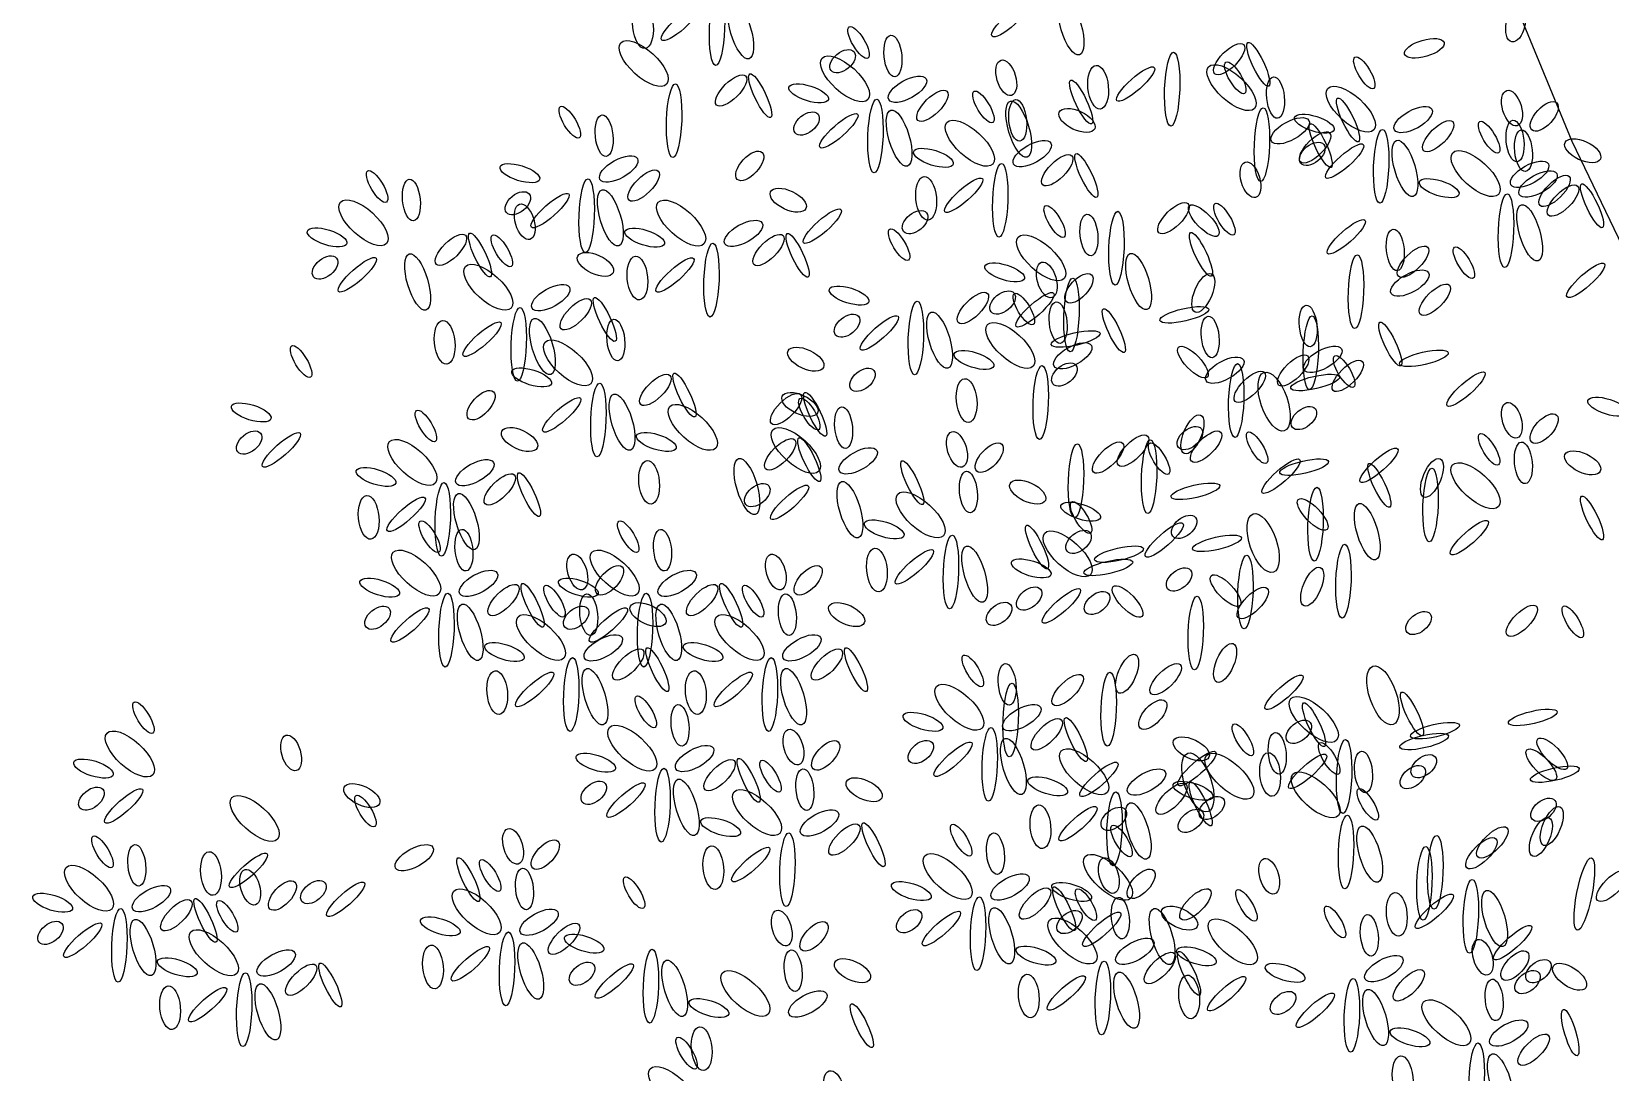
# Model space of a CAD drawing. Header units: millimetres. Extents: x -38686 to 870903, y -23218 to 232707.
# Drawn here: x 42343 to 44107, y 11469 to 12632 of the extents above; entities that cross this region are included whole.
import ezdxf

# ---------------------------------------------------------------- set-up
doc = ezdxf.new("R2010")
doc.units = ezdxf.units.MM
doc.header["$LTSCALE"] = 10
doc.layers.add('40 - Detail Outline', color=142, linetype='Continuous')

msp = doc.modelspace()

# ---------------------------------------------------------------- linework, layer by layer
at = {"layer": '40 - Detail Outline', "color": 250}
msp.add_lwpolyline([(44191.485, 12245.035), (44064.267, 12509.124), (43995.765, 12675.402), (43937.049, 12822.118)], dxfattribs=at)
for centre, major_axis, ratio in [((43109.031, 12635.288), (1.529, 41.232), 0.20500745), ((43135.518, 12632.86), (-9.295, 31.356), 0.34975758), ((43437.203, 12645.225), (20.915, 18.581), 0.24919164), ((43504.595, 12637.096), (-9.295, 31.356), 0.34975758), ((43026.297, 12637.505), (-2.324, 24.388), 0.46691768), ((43068.126, 12640.989), (20.915, 18.581), 0.24919164), ((44001.268, 12640.414), (-4.349, -20.115), 0.51100826), ((43267.177, 12619.7), (-10.457, 17.42), 0.33333377), ((43027.142, 12596.178), (-25.562, 23.227), 0.43068734), ((43249.323, 12598.676), (-12.781, -10.452), 0.60527555), ((43305.52, 12604.602), (-2.324, 23.227), 0.42226374), ((43681.207, 12601.094), (16.267, 16.259), 0.40395977), ((43713.741, 12595.288), (-11.619, 24.388), 0.23152073), ((43899.268, 12613.163), (-22.065, -6.489), 0.40395977), ((43252.072, 12579.053), (-25.562, 23.227), 0.43068734), ((43432.17, 12580.214), (-5.81, 19.743), 0.51100826), ((43534.805, 12569.738), (-2.324, 24.388), 0.46691768), ((43576.634, 12573.222), (20.915, 18.581), 0.24919164), ((43617.539, 12567.521), (1.529, 41.232), 0.20500745), ((43683.842, 12569.204), (-25.562, 23.227), 0.43068734), ((43688.025, 12580.26), (-10.457, 17.42), 0.33333377), ((43832.185, 12585.816), (-10.457, 17.42), 0.33333377), ((43124.744, 12565.984), (16.267, 16.259), 0.40395977), ((43157.278, 12560.177), (-11.619, 24.388), 0.23152073), ((43321.787, 12567.44), (-20.915, -11.613), 0.43424884), ((43515.857, 12553.084), (-11.619, 24.388), 0.23152073), ((43732.975, 12558.163), (-2.324, 23.227), 0.42226374), ((43061.076, 12532.41), (1.529, 41.232), 0.20500745), ((43211.404, 12562.794), (-22.077, 6.968), 0.36538082), ((43349.673, 12548.858), (16.267, 16.259), 0.40395977), ((43406.608, 12547.697), (-10.457, 17.42), 0.33333377), ((43817.08, 12545.169), (-25.562, 23.227), 0.43068734), ((43813.978, 12533.203), (-11.619, 24.388), 0.23152073), ((43997.178, 12546.331), (-5.81, 19.743), 0.51100826), ((42944.571, 12530.574), (-10.457, 17.42), 0.33333377), ((43209.08, 12529.115), (-12.781, -10.452), 0.60527555), ((43245.1, 12520.986), (20.915, 18.581), 0.24919164), ((43286.005, 12515.284), (1.529, 41.232), 0.20500745), ((43312.492, 12512.856), (-9.295, 31.356), 0.34975758), ((43446.142, 12522.889), (-9.295, 31.356), 0.34975758), ((43444.951, 12532.599), (-2.324, 23.227), 0.42226374), ((43511.181, 12532.599), (-19.753, 9.291), 0.49064662), ((43717.776, 12505.436), (1.529, 41.232), 0.20500745), ((43886.795, 12533.556), (-20.915, -11.613), 0.43424884), ((44033.198, 12537.04), (-13.943, -15.097), 0.48303608), ((42982.915, 12515.477), (-2.324, 23.227), 0.42226374), ((43391.503, 12507.05), (-25.562, 23.227), 0.43068734), ((43749.242, 12521), (-20.915, -11.613), 0.43424884), ((43776.413, 12528.911), (-22.077, 6.968), 0.36538082), ((43783.486, 12504.449), (-11.619, 24.388), 0.23152073), ((43914.682, 12514.975), (16.267, 16.259), 0.40395977), ((43971.616, 12513.813), (-10.457, 17.42), 0.33333377), ((44000.603, 12509.528), (-2.324, 23.227), 0.42226374), ((43461.218, 12495.436), (-20.915, -11.613), 0.43424884), ((43777.128, 12502.419), (16.267, 16.259), 0.40395977), ((43774.089, 12495.232), (-12.781, -10.452), 0.60527555), ((43810.108, 12487.102), (20.915, 18.581), 0.24919164), ((43851.014, 12481.401), (1.529, 41.232), 0.20500745), ((43877.5, 12478.973), (-9.295, 31.356), 0.34975758), ((44009.959, 12498.716), (-2.324, 23.227), 0.42226374), ((44076.189, 12498.716), (-19.753, 9.291), 0.49064662), ((42999.182, 12478.314), (-20.915, -11.613), 0.43424884), ((43145.584, 12481.798), (-13.943, -15.097), 0.48303608), ((43350.835, 12490.791), (-22.077, 6.968), 0.36538082), ((43489.104, 12476.855), (16.267, 16.259), 0.40395977), ((43521.638, 12471.048), (-11.619, 24.388), 0.23152073), ((43956.511, 12473.166), (-25.562, 23.227), 0.43068734), ((44016.87, 12472.365), (-20.915, -11.613), 0.43424884), ((42729.218, 12458.826), (-10.457, 17.42), 0.33333377), ((42888.799, 12473.668), (-22.077, 6.968), 0.36538082), ((43027.068, 12459.732), (16.267, 16.259), 0.40395977), ((43425.436, 12443.281), (1.529, 41.232), 0.20500745), ((43704.932, 12466.259), (-5.81, 19.743), 0.51100826), ((44026.226, 12461.553), (-20.915, -11.613), 0.43424884), ((44044.756, 12453.783), (16.267, 16.259), 0.40395977), ((42767.562, 12443.728), (-2.324, 23.227), 0.42226374), ((42886.475, 12439.989), (-12.781, -10.452), 0.60527555), ((42922.495, 12431.86), (20.915, 18.581), 0.24919164), ((42963.4, 12426.158), (1.529, 41.232), 0.20500745), ((42989.886, 12423.731), (-9.295, 31.356), 0.34975758), ((43188.575, 12443.473), (-19.753, 9.291), 0.49064662), ((43342.702, 12445.499), (-2.324, 24.388), 0.46691768), ((43384.531, 12448.983), (20.915, 18.581), 0.24919164), ((43915.844, 12456.907), (-22.077, 6.968), 0.36538082), ((44054.113, 12442.971), (16.267, 16.259), 0.40395977), ((44086.646, 12437.165), (-11.619, 24.388), 0.23152073), ((42714.113, 12418.179), (-25.562, 23.227), 0.43068734), ((42894.211, 12419.34), (-5.81, 19.743), 0.51100826), ((43068.897, 12417.924), (-25.562, 23.227), 0.43068734), ((43226.61, 12414.437), (20.915, 18.581), 0.24919164), ((43486.217, 12419.69), (-10.457, 17.42), 0.33333377), ((43618.926, 12423.357), (16.267, 16.259), 0.40395977), ((43652.833, 12420.598), (16.048, -16.685), 0.36538082), ((43675.86, 12422.196), (-10.457, 17.42), 0.33333377), ((43990.444, 12409.398), (1.529, 41.232), 0.20500745), ((44016.931, 12406.97), (-9.295, 31.356), 0.34975758), ((43138.613, 12406.311), (-20.915, -11.613), 0.43424884), ((43330.286, 12418.849), (-12.781, -10.452), 0.60527555), ((43524.56, 12404.593), (-2.324, 23.227), 0.42226374), ((43555.258, 12389.783), (1.529, 41.232), 0.20500745), ((43811.986, 12402.543), (20.915, 18.581), 0.24919164), ((42673.446, 12401.92), (-22.077, 6.968), 0.36538082), ((42811.715, 12387.984), (16.267, 16.259), 0.40395977), ((42844.249, 12382.177), (-11.619, 24.388), 0.23152073), ((42868.649, 12386.823), (-10.457, 17.42), 0.33333377), ((43028.23, 12401.665), (-22.077, 6.968), 0.36538082), ((43166.499, 12387.729), (16.267, 16.259), 0.40395977), ((43199.033, 12381.922), (-11.619, 24.388), 0.23152073), ((43312.377, 12393.81), (-10.457, 17.42), 0.33333377), ((43471.112, 12379.043), (-25.562, 23.227), 0.43068734), ((43649.672, 12382.861), (-11.619, 24.388), 0.23152073), ((43866.789, 12387.939), (-2.324, 23.227), 0.42226374), ((42671.122, 12368.241), (-12.781, -10.452), 0.60527555), ((42774.533, 12351.982), (-9.295, 31.356), 0.34975758), ((42973.222, 12371.725), (-19.753, 9.291), 0.49064662), ((43102.831, 12354.155), (1.529, 41.232), 0.20500745), ((43579.956, 12352.666), (-9.295, 31.356), 0.34975758), ((43822.886, 12341.148), (1.529, 41.232), 0.20500745), ((43886.554, 12374.722), (16.267, 16.259), 0.40395977), ((43943.488, 12373.56), (-10.457, 17.42), 0.33333377), ((42707.142, 12360.112), (20.915, 18.581), 0.24919164), ((42853.544, 12346.176), (-25.562, 23.227), 0.43068734), ((43020.096, 12356.373), (-2.324, 24.388), 0.46691768), ((43061.925, 12359.857), (20.915, 18.581), 0.24919164), ((43430.445, 12362.784), (-22.077, 6.968), 0.36538082), ((43477.371, 12354.324), (-5.81, 19.743), 0.51100826), ((43883.056, 12350.777), (-20.915, -11.613), 0.43424884), ((44079.614, 12353.908), (20.915, 18.581), 0.24919164), ((42923.259, 12334.562), (-20.915, -11.613), 0.43424884), ((43256.605, 12336.904), (-22.077, 6.968), 0.36538082), ((43513.39, 12345.034), (-13.943, -15.097), 0.48303608), ((43505.046, 12315.275), (1.529, 41.232), 0.20500745), ((43652.284, 12339.818), (-9.078, -21.505), 0.42226374), ((43910.942, 12332.195), (16.267, 16.259), 0.40395977), ((42951.146, 12315.981), (16.267, 16.259), 0.40395977), ((42983.679, 12310.174), (-11.619, 24.388), 0.23152073), ((43331.206, 12289.394), (1.529, 41.232), 0.20500745), ((43394.874, 12322.968), (16.267, 16.259), 0.40395977), ((43428.121, 12329.106), (-12.781, -10.452), 0.60527555), ((43451.808, 12321.807), (-10.457, 17.42), 0.33333377), ((43464.14, 12320.976), (20.915, 18.581), 0.24919164), ((43490.152, 12306.709), (-2.324, 23.227), 0.42226374), ((42887.478, 12282.407), (1.529, 41.232), 0.20500745), ((42913.964, 12279.979), (-9.295, 31.356), 0.34975758), ((43254.281, 12303.225), (-12.781, -10.452), 0.60527555), ((43290.301, 12295.096), (20.915, 18.581), 0.24919164), ((43357.692, 12286.966), (-9.295, 31.356), 0.34975758), ((43552.352, 12297.749), (-11.619, 24.388), 0.23152073), ((43631.096, 12315.37), (-27.257, -6.303), 0.24919164), ((43659.985, 12290.669), (-2.324, 23.227), 0.42226374), ((43769.47, 12302.828), (-2.324, 23.227), 0.42226374), ((43772.362, 12273.088), (1.529, 41.232), 0.20500745), ((42804.743, 12284.624), (-2.324, 24.388), 0.46691768), ((42846.572, 12288.108), (20.915, 18.581), 0.24919164), ((42995.966, 12287.186), (-2.324, 23.227), 0.42226374), ((43436.703, 12281.16), (-25.562, 23.227), 0.43068734), ((43509.651, 12288.396), (-27.257, -6.303), 0.24919164), ((43861.151, 12282.81), (-11.619, 24.388), 0.23152073), ((42644.382, 12263.148), (-10.457, 17.42), 0.33333377), ((42942.518, 12261.637), (-25.562, 23.227), 0.43068734), ((43208.206, 12265.791), (-19.753, 9.291), 0.49064662), ((43396.036, 12264.901), (-22.077, 6.968), 0.36538082), ((43506.419, 12269.546), (-20.915, -11.613), 0.43424884), ((43640.668, 12262.534), (16.048, -16.685), 0.36538082), ((43785.737, 12265.665), (-20.915, -11.613), 0.43424884), ((43898.724, 12266.735), (-27.257, -6.303), 0.24919164), ((43497.061, 12248.663), (-12.781, -10.452), 0.60527555), ((43676.252, 12253.506), (-20.915, -11.613), 0.43424884), ((43689.072, 12219.56), (1.529, 41.232), 0.20500745), ((43752.74, 12253.134), (16.267, 16.259), 0.40395977), ((43813.623, 12247.083), (16.267, 16.259), 0.40395977), ((43809.674, 12251.972), (-10.457, 17.42), 0.33333377), ((42901.851, 12245.378), (-22.077, 6.968), 0.36538082), ((43040.12, 12231.442), (16.267, 16.259), 0.40395977), ((43072.653, 12225.635), (-11.619, 24.388), 0.23152073), ((43271.553, 12242.739), (-12.781, -10.452), 0.60527555), ((43387.902, 12219.609), (-2.324, 24.388), 0.46691768), ((43470.637, 12217.391), (1.529, 41.232), 0.20500745), ((43704.138, 12234.925), (16.267, 16.259), 0.40395977), ((43731.399, 12218.388), (11.326, -32.629), 0.43068734), ((43777.28, 12239.761), (-27.257, -6.303), 0.24919164), ((43945.8, 12232.32), (20.915, 18.581), 0.24919164), ((42845.395, 12214.372), (-13.943, -15.097), 0.48303608), ((42935.546, 12203.57), (20.915, 18.581), 0.24919164), ((42976.451, 12197.868), (1.529, 41.232), 0.20500745), ((43002.938, 12195.44), (-9.295, 31.356), 0.34975758), ((43186.129, 12210.046), (16.267, 16.259), 0.40395977), ((43201.627, 12215.183), (-19.753, 9.291), 0.49064662), ((43212.131, 12204.445), (-10.457, 17.42), 0.33333377), ((43218.663, 12204.239), (-11.619, 24.388), 0.23152073), ((44104.117, 12212.665), (-22.077, 6.968), 0.36538082), ((42588.61, 12206.243), (-22.077, 6.968), 0.36538082), ((42783.813, 12191.145), (-10.457, 17.42), 0.33333377), ((43081.949, 12189.634), (-25.562, 23.227), 0.43068734), ((43250.475, 12189.348), (-2.324, 23.227), 0.42226374), ((43764.689, 12200.028), (-12.781, -10.452), 0.60527555), ((43997.08, 12197.572), (-5.81, 19.743), 0.51100826), ((44033.1, 12188.282), (-13.943, -15.097), 0.48303608), ((42888.386, 12176.048), (-19.753, 9.291), 0.49064662), ((43197.026, 12163.798), (-25.562, 23.227), 0.43068734), ((43637.4, 12177.666), (-12.781, -10.452), 0.60527555), ((43640.119, 12181.753), (-9.078, -21.505), 0.42226374), ((42586.286, 12172.564), (-12.781, -10.452), 0.60527555), ((42622.305, 12164.434), (20.915, 18.581), 0.24919164), ((42768.708, 12150.498), (-25.562, 23.227), 0.43068734), ((43041.281, 12173.375), (-22.077, 6.968), 0.36538082), ((43179.55, 12159.439), (16.267, 16.259), 0.40395977), ((43212.084, 12153.632), (-11.619, 24.388), 0.23152073), ((43377.124, 12164.959), (-5.81, 19.743), 0.51100826), ((43413.144, 12155.669), (-13.943, -15.097), 0.48303608), ((43510.057, 12130.01), (1.529, 41.232), 0.20500745), ((43545.936, 12155.863), (16.267, 16.259), 0.40395977), ((43573.725, 12163.584), (16.267, 16.259), 0.40395977), ((43591.752, 12134.448), (1.529, 41.232), 0.20500745), ((43602.87, 12154.702), (-10.457, 17.42), 0.33333377), ((43655.42, 12168.022), (16.267, 16.259), 0.40395977), ((43712.355, 12166.861), (-10.457, 17.42), 0.33333377), ((43971.518, 12165.055), (-10.457, 17.42), 0.33333377), ((44009.862, 12149.957), (-2.324, 23.227), 0.42226374), ((42838.423, 12138.885), (-20.915, -11.613), 0.43424884), ((43142.369, 12123.437), (-9.295, 31.356), 0.34975758), ((43266.742, 12152.185), (-20.915, -11.613), 0.43424884), ((43327.162, 12127.797), (-11.619, 24.388), 0.23152073), ((43738.996, 12135.049), (20.915, 18.581), 0.24919164), ((43764.91, 12145.147), (-27.257, -6.303), 0.24919164), ((43848.48, 12147.208), (20.915, 18.581), 0.24919164), ((43907.748, 12133.118), (-9.078, -21.505), 0.42226374), ((43956.413, 12124.408), (-25.562, 23.227), 0.43068734), ((44076.091, 12149.957), (-19.753, 9.291), 0.49064662), ((42728.041, 12134.239), (-22.077, 6.968), 0.36538082), ((42866.309, 12120.303), (16.267, 16.259), 0.40395977), ((42898.843, 12114.497), (-11.619, 24.388), 0.23152073), ((43033.148, 12128.083), (-2.324, 24.388), 0.46691768), ((43389.906, 12117.344), (-2.324, 23.227), 0.42226374), ((43848.986, 12124.746), (-11.619, 24.388), 0.23152073), ((43906.176, 12102.865), (1.529, 41.232), 0.20500745), ((42802.641, 12086.729), (1.529, 41.232), 0.20500745), ((43154.035, 12113.86), (-12.781, -10.452), 0.60527555), ((43190.055, 12105.731), (20.915, 18.581), 0.24919164), ((43257.446, 12097.602), (-9.295, 31.356), 0.34975758), ((43336.457, 12091.795), (-25.562, 23.227), 0.43068734), ((43456.135, 12117.344), (-19.753, 9.291), 0.49064662), ((43643.466, 12118.173), (-27.257, -6.303), 0.24919164), ((43777.685, 12081.374), (1.529, 41.232), 0.20500745), ((42719.907, 12088.947), (-2.324, 24.388), 0.46691768), ((42761.736, 12092.431), (20.915, 18.581), 0.24919164), ((42829.128, 12084.302), (-9.295, 31.356), 0.34975758), ((43515.281, 12095.359), (-22.077, 6.968), 0.36538082), ((43515.78, 12088.858), (-10.457, 17.42), 0.33333377), ((43774.483, 12092.31), (16.048, -16.685), 0.36538082), ((43835.419, 12073.013), (-9.295, 31.356), 0.34975758), ((44086.549, 12088.406), (-11.619, 24.388), 0.23152073), ((42787.951, 12067.471), (-10.457, 17.42), 0.33333377), ((43009.83, 12067.471), (-10.457, 17.42), 0.33333377), ((43295.79, 12075.536), (-22.077, 6.968), 0.36538082), ((43608.583, 12063.708), (20.915, 18.581), 0.24919164), ((43630.875, 12078.44), (-12.781, -10.452), 0.60527555), ((43719.234, 12060.323), (11.326, -32.629), 0.43068734), ((43949.441, 12066.341), (20.915, 18.581), 0.24919164), ((42826.294, 12052.373), (-2.324, 23.227), 0.42226374), ((43048.173, 12052.373), (-2.324, 23.227), 0.42226374), ((43370.391, 12028.026), (1.529, 41.232), 0.20500745), ((43466.593, 12055.793), (-11.619, 24.388), 0.23152073), ((43500.675, 12048.211), (-25.562, 23.227), 0.43068734), ((43512.957, 12061.68), (-12.781, -10.452), 0.60527555), ((43667.591, 12060.035), (-27.257, -6.303), 0.24919164), ((42772.846, 12026.824), (-25.562, 23.227), 0.43068734), ((42952.944, 12027.985), (-5.81, 19.743), 0.51100826), ((42994.725, 12026.824), (-25.562, 23.227), 0.43068734), ((43174.823, 12027.985), (-5.81, 19.743), 0.51100826), ((43287.656, 12030.244), (-2.324, 24.388), 0.46691768), ((43329.485, 12033.728), (20.915, 18.581), 0.24919164), ((43396.877, 12025.598), (-9.295, 31.356), 0.34975758), ((43558.106, 12047.876), (-27.257, -6.303), 0.24919164), ((43808.857, 12017.753), (1.529, 41.232), 0.20500745), ((42842.561, 12015.21), (-20.915, -11.613), 0.43424884), ((42988.964, 12018.695), (-13.943, -15.097), 0.48303608), ((43064.44, 12015.21), (-20.915, -11.613), 0.43424884), ((43210.843, 12018.695), (-13.943, -15.097), 0.48303608), ((43460.008, 12031.953), (-22.077, 6.968), 0.36538082), ((43546.146, 12033.061), (-27.257, -6.303), 0.24919164), ((43625.235, 12019.601), (-12.781, -10.452), 0.60527555), ((43699.372, 12005.594), (1.529, 41.232), 0.20500745), ((43773.934, 12011.53), (-9.078, -21.505), 0.42226374), ((42732.178, 12010.565), (-22.077, 6.968), 0.36538082), ((42870.447, 11996.629), (16.267, 16.259), 0.40395977), ((42902.981, 11990.822), (-11.619, 24.388), 0.23152073), ((42927.382, 11995.468), (-10.457, 17.42), 0.33333377), ((42954.057, 12010.565), (-22.077, 6.968), 0.36538082), ((43092.326, 11996.629), (16.267, 16.259), 0.40395977), ((43124.86, 11990.822), (-11.619, 24.388), 0.23152073), ((43149.261, 11995.468), (-10.457, 17.42), 0.33333377), ((43457.684, 11998.274), (-12.781, -10.452), 0.60527555), ((43567.679, 11995.04), (16.048, -16.685), 0.36538082), ((43677.163, 12007.198), (16.048, -16.685), 0.36538082), ((43707.539, 11993.36), (16.267, 16.259), 0.40395977), ((42806.779, 11963.055), (1.529, 41.232), 0.20500745), ((42965.725, 11980.37), (-2.324, 23.227), 0.42226374), ((43031.955, 11980.37), (-19.753, 9.291), 0.49064662), ((43028.658, 11963.055), (1.529, 41.232), 0.20500745), ((43187.604, 11980.37), (-2.324, 23.227), 0.42226374), ((43253.834, 11980.37), (-19.753, 9.291), 0.49064662), ((43424.072, 11981.169), (-12.781, -10.452), 0.60527555), ((43493.704, 11990.144), (20.915, 18.581), 0.24919164), ((43533.556, 11993.328), (-12.781, -10.452), 0.60527555), ((43643.871, 11959.786), (1.529, 41.232), 0.20500745), ((42729.855, 11976.886), (-12.781, -10.452), 0.60527555), ((42765.874, 11968.757), (20.915, 18.581), 0.24919164), ((42833.266, 11960.627), (-9.295, 31.356), 0.34975758), ((42912.277, 11954.821), (-25.562, 23.227), 0.43068734), ((42951.734, 11976.886), (-12.781, -10.452), 0.60527555), ((42987.753, 11968.757), (20.915, 18.581), 0.24919164), ((43055.145, 11960.627), (-9.295, 31.356), 0.34975758), ((43134.156, 11954.821), (-25.562, 23.227), 0.43068734), ((43892.863, 11970.966), (-12.781, -10.452), 0.60527555), ((44008.203, 11973.481), (16.267, 16.259), 0.40395977), ((44065.137, 11972.319), (-10.457, 17.42), 0.33333377), ((42981.992, 11943.207), (-20.915, -11.613), 0.43424884), ((43203.871, 11943.207), (-20.915, -11.613), 0.43424884), ((42871.609, 11938.562), (-22.077, 6.968), 0.36538082), ((43009.878, 11924.626), (16.267, 16.259), 0.40395977), ((43042.412, 11918.819), (-11.619, 24.388), 0.23152073), ((43093.488, 11938.562), (-22.077, 6.968), 0.36538082), ((43231.757, 11924.626), (16.267, 16.259), 0.40395977), ((43264.291, 11918.819), (-11.619, 24.388), 0.23152073), ((43676.614, 11926.418), (-9.078, -21.505), 0.42226374), ((42946.21, 11891.052), (1.529, 41.232), 0.20500745), ((43168.089, 11891.052), (1.529, 41.232), 0.20500745), ((43394.855, 11917.451), (-10.457, 17.42), 0.33333377), ((43433.199, 11902.354), (-2.324, 23.227), 0.42226374), ((43567.13, 11914.259), (-9.078, -21.505), 0.42226374), ((43610.22, 11908.248), (16.267, 16.259), 0.40395977), ((43853.048, 11890.1), (11.326, -32.629), 0.43068734), ((42863.476, 11893.27), (-2.324, 24.388), 0.46691768), ((42905.305, 11896.754), (20.915, 18.581), 0.24919164), ((42972.697, 11888.624), (-9.295, 31.356), 0.34975758), ((43085.355, 11893.27), (-2.324, 24.388), 0.46691768), ((43127.184, 11896.754), (20.915, 18.581), 0.24919164), ((43194.576, 11888.624), (-9.295, 31.356), 0.34975758), ((43500.735, 11896.09), (16.267, 16.259), 0.40395977), ((43546.552, 11874.675), (1.529, 41.232), 0.20500745), ((43742.397, 11893.485), (20.915, 18.581), 0.24919164), ((43029.407, 11871.793), (-10.457, 17.42), 0.33333377), ((43379.75, 11876.805), (-25.562, 23.227), 0.43068734), ((43437.067, 11862.516), (1.529, 41.232), 0.20500745), ((43775.708, 11863.263), (-25.562, 23.227), 0.43068734), ((43885.481, 11869.41), (-11.619, 24.388), 0.23152073), ((42468.184, 11865.271), (-10.457, 17.42), 0.33333377), ((43067.751, 11856.696), (-2.324, 23.227), 0.42226374), ((43339.083, 11860.546), (-22.077, 6.968), 0.36538082), ((43449.465, 11865.191), (-20.915, -11.613), 0.43424884), ((43595.868, 11868.675), (-13.943, -15.097), 0.48303608), ((43775.997, 11857.252), (-11.619, 24.388), 0.23152073), ((44020.373, 11865.494), (-27.257, -6.303), 0.24919164), ((42453.079, 11824.624), (-25.562, 23.227), 0.43068734), ((43014.302, 11831.146), (-25.562, 23.227), 0.43068734), ((43194.401, 11832.308), (-5.81, 19.743), 0.51100826), ((43413.684, 11813.036), (1.529, 41.232), 0.20500745), ((43477.352, 11846.61), (16.267, 16.259), 0.40395977), ((43509.886, 11840.803), (-11.619, 24.388), 0.23152073), ((43696.583, 11840.379), (-10.457, 17.42), 0.33333377), ((43759.049, 11849.378), (-12.781, -10.452), 0.60527555), ((43911.094, 11850.679), (-27.257, -6.303), 0.24919164), ((42633.177, 11825.785), (-5.81, 19.743), 0.51100826), ((43084.018, 11819.533), (-20.915, -11.613), 0.43424884), ((43230.42, 11823.017), (-13.943, -15.097), 0.48303608), ((43336.759, 11826.867), (-12.781, -10.452), 0.60527555), ((43372.778, 11818.737), (20.915, 18.581), 0.24919164), ((43440.17, 11810.608), (-9.295, 31.356), 0.34975758), ((43638.859, 11830.351), (-19.753, 9.291), 0.49064662), ((43734.927, 11825.282), (-2.324, 23.227), 0.42226374), ((43792.932, 11819.613), (-10.457, 17.42), 0.33333377), ((43809.642, 11799.495), (1.529, 41.232), 0.20500745), ((43898.929, 11838.52), (-27.257, -6.303), 0.24919164), ((44042.111, 11824.816), (16.048, -16.685), 0.36538082), ((42412.412, 11808.365), (-22.077, 6.968), 0.36538082), ((42973.635, 11814.888), (-22.077, 6.968), 0.36538082), ((43111.904, 11800.952), (16.267, 16.259), 0.40395977), ((43144.438, 11795.145), (-11.619, 24.388), 0.23152073), ((43168.838, 11799.79), (-10.457, 17.42), 0.33333377), ((43519.181, 11804.801), (-25.562, 23.227), 0.43068734), ((43645.077, 11808.373), (20.915, 18.581), 0.24919164), ((43646.245, 11792.829), (11.326, -32.629), 0.43068734), ((43681.478, 11799.732), (-25.562, 23.227), 0.43068734), ((43726.907, 11801.712), (-2.324, 24.388), 0.46691768), ((43768.737, 11805.196), (20.915, 18.581), 0.24919164), ((43831.276, 11804.515), (-2.324, 23.227), 0.42226374), ((43898.504, 11810.946), (-12.781, -10.452), 0.60527555), ((44029.946, 11812.657), (16.048, -16.685), 0.36538082), ((43048.236, 11767.378), (1.529, 41.232), 0.20500745), ((43207.182, 11784.693), (-2.324, 23.227), 0.42226374), ((43478.514, 11788.543), (-22.077, 6.968), 0.36538082), ((43535.593, 11796.214), (20.915, 18.581), 0.24919164), ((43588.896, 11793.188), (-20.915, -11.613), 0.43424884), ((43777.827, 11778.966), (-25.562, 23.227), 0.43068734), ((43886.339, 11798.787), (-12.781, -10.452), 0.60527555), ((44044.908, 11802.043), (-27.257, -6.303), 0.24919164), ((42410.088, 11774.686), (-12.781, -10.452), 0.60527555), ((42446.107, 11766.557), (20.915, 18.581), 0.24919164), ((42712.188, 11778.17), (-19.753, 9.291), 0.49064662), ((42971.311, 11781.209), (-12.781, -10.452), 0.60527555), ((43007.331, 11773.079), (20.915, 18.581), 0.24919164), ((43074.722, 11764.95), (-9.295, 31.356), 0.34975758), ((43153.733, 11759.143), (-25.562, 23.227), 0.43068734), ((43273.411, 11784.693), (-19.753, 9.291), 0.49064662), ((43616.783, 11774.606), (16.267, 16.259), 0.40395977), ((43640.811, 11783.474), (-22.077, 6.968), 0.36538082), ((43649.316, 11768.8), (-11.619, 24.388), 0.23152073), ((43836.014, 11768.376), (-10.457, 17.42), 0.33333377), ((42592.51, 11752.621), (-25.562, 23.227), 0.43068734), ((42716.166, 11760.91), (-10.457, 17.42), 0.33333377), ((43470.38, 11743.25), (-2.324, 24.388), 0.46691768), ((43512.209, 11746.734), (20.915, 18.581), 0.24919164), ((43552.246, 11752.107), (-12.781, -10.452), 0.60527555), ((43553.114, 11741.033), (1.529, 41.232), 0.20500745), ((43579.601, 11738.605), (-9.295, 31.356), 0.34975758), ((43661.73, 11764.266), (-12.781, -10.452), 0.60527555), ((44032.318, 11762.31), (-12.781, -10.452), 0.60527555), ((44041.562, 11744.036), (-9.078, -21.505), 0.42226374), ((43113.066, 11742.884), (-22.077, 6.968), 0.36538082), ((43223.449, 11747.53), (-20.915, -11.613), 0.43424884), ((43251.335, 11728.948), (16.267, 16.259), 0.40395977), ((43283.869, 11723.142), (-11.619, 24.388), 0.23152073), ((43381.803, 11728.297), (-10.457, 17.42), 0.33333377), ((43638.487, 11749.795), (-12.781, -10.452), 0.60527555), ((43811.761, 11715.197), (1.529, 41.232), 0.20500745), ((44029.397, 11731.877), (-9.078, -21.505), 0.42226374), ((42422.503, 11715.251), (-10.457, 17.42), 0.33333377), ((42881.16, 11721.424), (-5.81, 19.743), 0.51100826), ((42917.179, 11712.133), (-13.943, -15.097), 0.48303608), ((43187.667, 11695.375), (1.529, 41.232), 0.20500745), ((43420.147, 11713.199), (-2.324, 23.227), 0.42226374), ((43560.981, 11727.434), (-10.457, 17.42), 0.33333377), ((43838.247, 11712.769), (-9.295, 31.356), 0.34975758), ((43911.499, 11692.292), (1.529, 41.232), 0.20500745), ((43963.002, 11713.707), (16.267, 16.259), 0.40395977), ((43975.167, 11725.866), (16.267, 16.259), 0.40395977), ((42460.846, 11700.154), (-2.324, 23.227), 0.42226374), ((42543.709, 11691.07), (-2.324, 24.388), 0.46691768), ((42585.538, 11694.554), (20.915, 18.581), 0.24919164), ((42770.777, 11708.649), (-20.915, -11.613), 0.43424884), ((43104.932, 11697.592), (-2.324, 24.388), 0.46691768), ((43146.762, 11701.076), (20.915, 18.581), 0.24919164), ((43366.698, 11687.65), (-25.562, 23.227), 0.43068734), ((43545.876, 11686.787), (-25.562, 23.227), 0.43068734), ((43899.334, 11680.133), (1.529, 41.232), 0.20500745), ((42407.398, 11674.605), (-25.562, 23.227), 0.43068734), ((42587.496, 11675.766), (-5.81, 19.743), 0.51100826), ((42831.197, 11684.261), (-11.619, 24.388), 0.23152073), ((42855.597, 11688.906), (-10.457, 17.42), 0.33333377), ((42893.941, 11673.809), (-2.324, 23.227), 0.42226374), ((43546.797, 11688.811), (-5.81, 19.743), 0.51100826), ((43582.816, 11679.52), (-13.943, -15.097), 0.48303608), ((43725.974, 11687.949), (-5.81, 19.743), 0.51100826), ((44077.969, 11668.078), (7.939, 40.489), 0.20500745), ((44108.981, 11677.231), (16.267, 16.259), 0.40395977), ((42477.113, 11662.991), (-20.915, -11.613), 0.43424884), ((42623.516, 11666.475), (-13.943, -15.097), 0.48303608), ((42658.07, 11670.325), (-12.781, -10.452), 0.60527555), ((42694.09, 11662.196), (20.915, 18.581), 0.24919164), ((42840.492, 11648.259), (-25.562, 23.227), 0.43068734), ((43016.356, 11669.593), (-10.457, 17.42), 0.33333377), ((43326.031, 11671.391), (-22.077, 6.968), 0.36538082), ((43436.414, 11676.036), (-20.915, -11.613), 0.43424884), ((43464.3, 11657.455), (16.267, 16.259), 0.40395977), ((43505.209, 11670.529), (-22.077, 6.968), 0.36538082), ((43496.834, 11651.648), (-11.619, 24.388), 0.23152073), ((43951.191, 11643.194), (1.529, 41.232), 0.20500745), ((42366.731, 11658.346), (-22.077, 6.968), 0.36538082), ((42505, 11644.41), (16.267, 16.259), 0.40395977), ((42537.533, 11638.603), (-11.619, 24.388), 0.23152073), ((42561.934, 11643.248), (-10.457, 17.42), 0.33333377), ((43400.632, 11623.881), (1.529, 41.232), 0.20500745), ((43521.234, 11656.293), (-10.457, 17.42), 0.33333377), ((43559.578, 11641.196), (-2.324, 23.227), 0.42226374), ((43643.478, 11656.592), (16.267, 16.259), 0.40395977), ((43700.412, 11655.431), (-10.457, 17.42), 0.33333377), ((43868.457, 11645.412), (-2.324, 24.388), 0.46691768), ((43910.286, 11648.896), (20.915, 18.581), 0.24919164), ((43977.678, 11640.766), (-9.295, 31.356), 0.34975758), ((42441.332, 11610.836), (1.529, 41.232), 0.20500745), ((42799.825, 11632.001), (-22.077, 6.968), 0.36538082), ((42910.208, 11636.646), (-20.915, -11.613), 0.43424884), ((43181.349, 11630.108), (-5.81, 19.743), 0.51100826), ((43323.707, 11637.712), (-12.781, -10.452), 0.60527555), ((43359.727, 11629.583), (20.915, 18.581), 0.24919164), ((43427.118, 11621.453), (-9.295, 31.356), 0.34975758), ((43506.129, 11615.647), (-25.562, 23.227), 0.43068734), ((43502.885, 11636.85), (-12.781, -10.452), 0.60527555), ((43538.904, 11628.72), (20.915, 18.581), 0.24919164), ((43606.296, 11620.591), (-9.295, 31.356), 0.34975758), ((43625.807, 11641.196), (-19.753, 9.291), 0.49064662), ((43685.307, 11614.784), (-25.562, 23.227), 0.43068734), ((43799.458, 11636.98), (-10.457, 17.42), 0.33333377), ((43837.801, 11621.883), (-2.324, 23.227), 0.42226374), ((42364.407, 11624.667), (-12.781, -10.452), 0.60527555), ((42400.426, 11616.537), (20.915, 18.581), 0.24919164), ((42467.818, 11608.408), (-9.295, 31.356), 0.34975758), ((42546.829, 11602.601), (-25.562, 23.227), 0.43068734), ((42874.426, 11584.491), (1.529, 41.232), 0.20500745), ((42938.094, 11618.065), (16.267, 16.259), 0.40395977), ((42960.583, 11612.688), (-22.077, 6.968), 0.36538082), ((43217.368, 11620.817), (-13.943, -15.097), 0.48303608), ((43997.86, 11613.832), (20.915, 18.581), 0.24919164), ((42616.544, 11590.988), (-20.915, -11.613), 0.43424884), ((42791.691, 11586.708), (-2.324, 24.388), 0.46691768), ((42833.521, 11590.192), (20.915, 18.581), 0.24919164), ((42900.912, 11582.063), (-9.295, 31.356), 0.34975758), ((43035.184, 11565.178), (1.529, 41.232), 0.20500745), ((43465.462, 11599.388), (-22.077, 6.968), 0.36538082), ((43575.845, 11604.033), (-20.915, -11.613), 0.43424884), ((43644.64, 11598.525), (-22.077, 6.968), 0.36538082), ((43964.451, 11597.495), (-5.81, 19.743), 0.51100826), ((44000.471, 11588.204), (-13.943, -15.097), 0.48303608), ((42506.162, 11586.343), (-22.077, 6.968), 0.36538082), ((42644.43, 11572.406), (16.267, 16.259), 0.40395977), ((42676.964, 11566.6), (-11.619, 24.388), 0.23152073), ((42958.259, 11579.009), (-12.781, -10.452), 0.60527555), ((42994.279, 11570.879), (20.915, 18.581), 0.24919164), ((43061.671, 11562.75), (-9.295, 31.356), 0.34975758), ((43194.13, 11582.493), (-2.324, 23.227), 0.42226374), ((43260.36, 11582.493), (-19.753, 9.291), 0.49064662), ((43540.063, 11551.878), (1.529, 41.232), 0.20500745), ((43603.731, 11585.452), (16.267, 16.259), 0.40395977), ((43636.265, 11579.645), (-11.619, 24.388), 0.23152073), ((43743.686, 11580.075), (-22.077, 6.968), 0.36538082), ((43854.068, 11584.72), (-20.915, -11.613), 0.43424884), ((44026.677, 11581.884), (-12.781, -10.452), 0.60527555), ((44061.519, 11575.737), (-18.063, 12.257), 0.49064662), ((42580.762, 11538.833), (1.529, 41.232), 0.20500745), ((43140.681, 11556.943), (-25.562, 23.227), 0.43068734), ((43457.328, 11554.095), (-2.324, 24.388), 0.46691768), ((43499.158, 11557.579), (20.915, 18.581), 0.24919164), ((43566.549, 11549.45), (-9.295, 31.356), 0.34975758), ((43636.506, 11553.233), (-2.324, 24.388), 0.46691768), ((43678.335, 11556.717), (20.915, 18.581), 0.24919164), ((43818.286, 11532.565), (1.529, 41.232), 0.20500745), ((43881.954, 11566.139), (16.267, 16.259), 0.40395977), ((43977.232, 11549.88), (-2.324, 23.227), 0.42226374), ((44014.512, 11569.725), (-12.781, -10.452), 0.60527555), ((42498.028, 11541.05), (-2.324, 24.388), 0.46691768), ((42539.857, 11544.534), (20.915, 18.581), 0.24919164), ((42607.249, 11536.405), (-9.295, 31.356), 0.34975758), ((43210.397, 11545.33), (-20.915, -11.613), 0.43424884), ((43741.362, 11546.396), (-12.781, -10.452), 0.60527555), ((43777.381, 11538.266), (20.915, 18.581), 0.24919164), ((43844.773, 11530.137), (-9.295, 31.356), 0.34975758), ((43923.784, 11524.33), (-25.562, 23.227), 0.43068734), ((43100.014, 11540.684), (-22.077, 6.968), 0.36538082), ((43270.817, 11520.942), (-11.619, 24.388), 0.23152073), ((44062.252, 11513.308), (-7.675, 25.902), 0.23152073), ((43091.881, 11495.392), (-2.324, 24.388), 0.46691768), ((43883.116, 11508.072), (-22.077, 6.968), 0.36538082), ((43993.499, 11512.717), (-20.915, -11.613), 0.43424884), ((43075.074, 11490.25), (-10.457, 17.42), 0.33333377), ((43957.717, 11460.562), (1.529, 41.232), 0.20500745), ((44021.385, 11494.135), (16.267, 16.259), 0.40395977), ((43874.983, 11462.779), (-2.324, 24.388), 0.46691768), ((43984.204, 11458.134), (-9.295, 31.356), 0.34975758), ((43059.969, 11449.603), (-25.562, 23.227), 0.43068734), ((43240.067, 11450.764), (-5.81, 19.743), 0.51100826)]:
    msp.add_ellipse(centre, major_axis=major_axis, ratio=ratio, dxfattribs=at)

doc.saveas('drawing.dxf')
